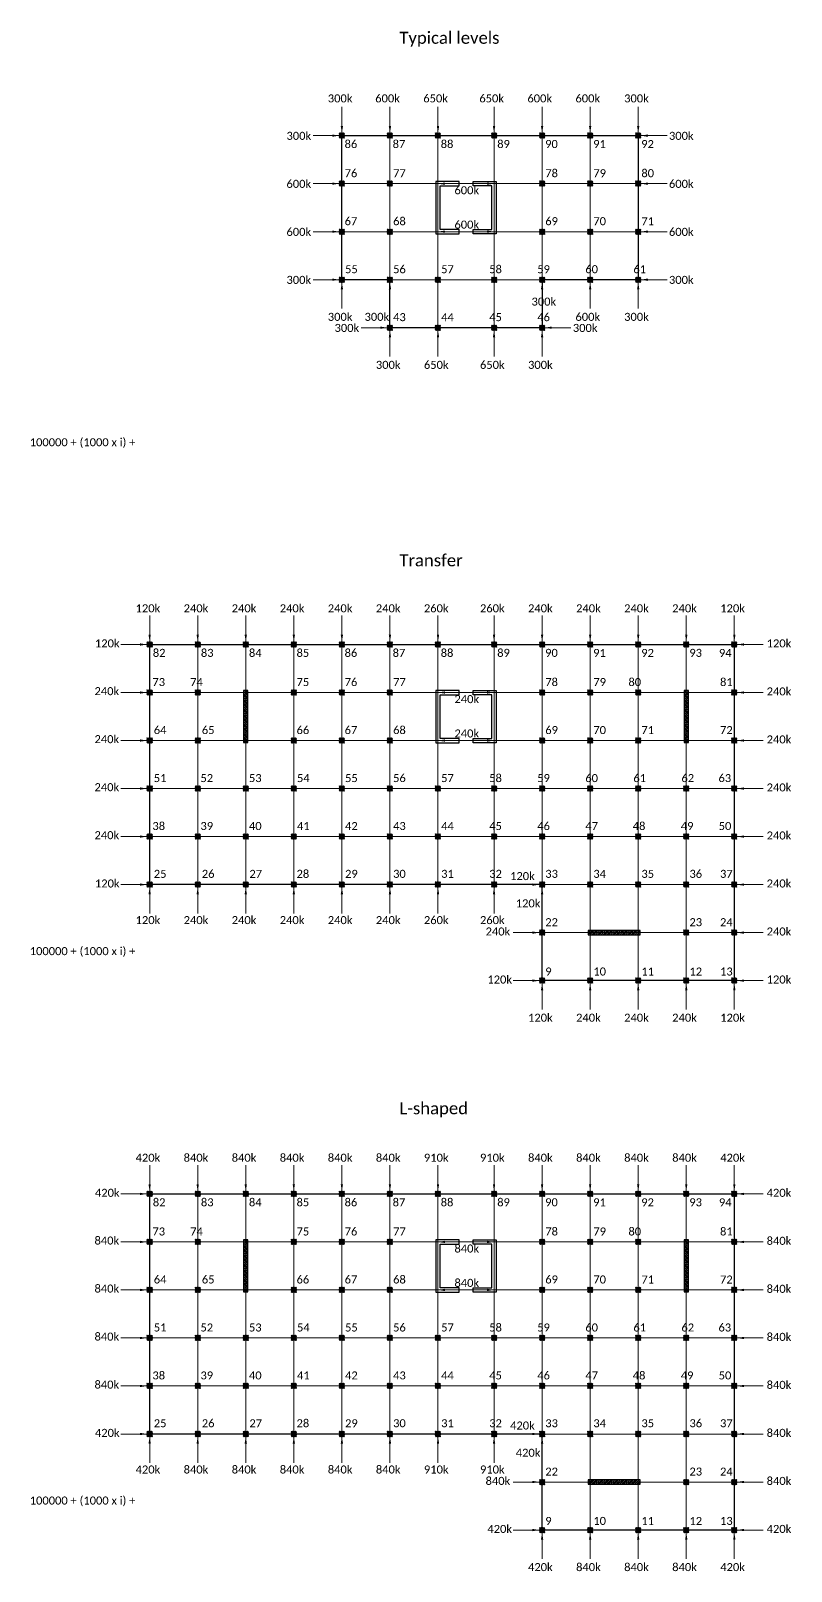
# Model space of a CAD drawing. Header units: inches. Extents: x -30573 to 11520, y -22457 to 4202.
# Drawn here: x -24034 to -19477, y -22457 to -13218 of the extents above; entities that cross this region are included whole.
import ezdxf

# ---------------------------------------------------------------- set-up
doc = ezdxf.new("R2010")
doc.units = ezdxf.units.IN
doc.set_wipeout_variables(frame=1)
for name, color, linetype, lineweight in [('CONCRETO2', 5, 'Continuous', 30), ('CONCRETO3', 4, 'Continuous', 25), ('CONCRETO7', 8, 'Continuous', 9), ('TEXTO', 1, 'Continuous', 13)]:
    doc.layers.add(name, color=color, linetype=linetype, lineweight=lineweight)
doc.styles.add('CopyA1_16', font='calibri.ttf', dxfattribs={"height": 24})
doc.styles.add('CopyA1_16_XL', font='calibri.ttf', dxfattribs={"height": 42})
doc.dimstyles.new('Copy-PONDERA1_16_XL', dxfattribs={"dimscale": 0, "dimtxt": 42, "dimasz": 42, "dimexe": 1.25, "dimexo": 0.625, "dimgap": 12, "dimtad": 1, "dimdec": 1, "dimrnd": 0.5, "dimzin": 1, "dimdsep": 46, "dimlunit": 4, "dimtxsty": 'CopyA1_16_XL', "dimcen": 0.5, "dimse1": 1, "dimse2": 1, "dimclrd": 256, "dimclrt": 256, "dimadec": 1, "dimazin": 0, "dimtfac": 1, "dimtdec": 1, "dimtmove": 0, "dimatfit": 3, "dimfxl": 1, "dimfrac": 2, "dimlwd": 13, "dimarcsym": 0})

# ---------------------------------------------------------------- blocks, each defined once
blk = doc.blocks.new('C32x32')
blk.add_wipeout([(-16, -16), (16, -16), (16, 16), (-16, 16)]).dxf.layer = 'CONCRETO2'
at = {"layer": 'CONCRETO7'}
h = blk.add_hatch(dxfattribs=at)
h.set_pattern_fill('ANSI31', color=256)
h.set_pattern_definition([(45, (8374.7102, -1283.7708), (-2.245064, 2.245064), [])])
h.paths.add_polyline_path([(-16, -16), (16, -16), (16, 16), (-16, 16)])

msp = doc.modelspace()

# ---------------------------------------------------------------- hatches: boundary and pattern name
at = {"layer": 'CONCRETO7'}
h = msp.add_hatch(dxfattribs=at)
h.set_pattern_fill('ANSI31', color=256, scale=2.5, angle=90)
h.set_pattern_definition([(135, (-16408.655, -31512.325), (-5.61266, -5.61266), [])])
h.paths.add_polyline_path([(-22758.623, -17175.003), (-22758.623, -17487.003), (-22732.623, -17487.003), (-22732.623, -17175.003)])
h = msp.add_hatch(dxfattribs=at)
h.set_pattern_fill('ANSI31', color=256, scale=2.5, angle=90)
h.set_pattern_definition([(135, (-13768.655, -31512.325), (-5.61266, -5.61266), [])])
h.paths.add_polyline_path([(-20118.623, -17175.003), (-20118.623, -17487.003), (-20092.623, -17487.003), (-20092.623, -17175.003)])
h = msp.add_hatch(dxfattribs=at)
h.set_pattern_fill('ANSI31', color=256, scale=2.5)
h.set_pattern_definition([(45, (-34718.9444, -24963.971), (-5.61266, 5.61266), [])])
h.paths.add_polyline_path([(-20381.623, -18614.003), (-20693.623, -18614.003), (-20693.623, -18640.003), (-20381.623, -18640.003)])
h = msp.add_hatch(dxfattribs=at)
h.set_pattern_fill('ANSI31', color=256, scale=2.5, angle=90)
h.set_pattern_definition([(135, (-16408.655, -34807.462), (-5.61266, -5.61266), [])])
h.paths.add_polyline_path([(-22758.623, -20470.14), (-22758.623, -20782.14), (-22732.623, -20782.14), (-22732.623, -20470.14)])
h = msp.add_hatch(dxfattribs=at)
h.set_pattern_fill('ANSI31', color=256, scale=2.5, angle=90)
h.set_pattern_definition([(135, (-13768.655, -34807.462), (-5.61266, -5.61266), [])])
h.paths.add_polyline_path([(-20118.623, -20470.14), (-20118.623, -20782.14), (-20092.623, -20782.14), (-20092.623, -20470.14)])
h = msp.add_hatch(dxfattribs=at)
h.set_pattern_fill('ANSI31', color=256, scale=2.5)
h.set_pattern_definition([(45, (-34718.9444, -28259.1076), (-5.61266, 5.61266), [])])
h.paths.add_polyline_path([(-20381.623, -21909.14), (-20693.623, -21909.14), (-20693.623, -21935.14), (-20381.623, -21935.14)])

# ---------------------------------------------------------------- linework, layer by layer
at = {"layer": 'CONCRETO3'}
for points in [[(-20969.623, -14711.026), (-20969.623, -14999.026), (-21881.623, -14999.026), (-21881.623, -14711.026), (-22169.623, -14711.026), (-22169.623, -13847.026), (-20393.623, -13847.026), (-20393.623, -14711.026)], [(-21467.623, -14410.026), (-21580.623, -14410.026), (-21580.623, -14148.026), (-21467.623, -14148.026), (-21467.623, -14122.026), (-21606.623, -14122.026), (-21606.623, -14436.026), (-21467.623, -14436.026)], [(-21383.623, -14410.026), (-21270.623, -14410.026), (-21270.623, -14148.026), (-21383.623, -14148.026), (-21383.623, -14122.026), (-21244.623, -14122.026), (-21244.623, -14436.026), (-21383.623, -14436.026)], [(-20969.623, -18915.003), (-20969.623, -18339.003), (-23321.623, -18339.003), (-23321.623, -16899.003), (-19817.623, -16899.003), (-19817.623, -18915.003)], [(-22758.623, -17175.003), (-22758.623, -17487.003), (-22732.623, -17487.003), (-22732.623, -17175.003)], [(-21467.623, -17462.003), (-21580.623, -17462.003), (-21580.623, -17200.003), (-21467.623, -17200.003), (-21467.623, -17174.003), (-21606.623, -17174.003), (-21606.623, -17488.003), (-21467.623, -17488.003)], [(-21383.623, -17462.003), (-21270.623, -17462.003), (-21270.623, -17200.003), (-21383.623, -17200.003), (-21383.623, -17174.003), (-21244.623, -17174.003), (-21244.623, -17488.003), (-21383.623, -17488.003)], [(-20118.623, -17175.003), (-20118.623, -17487.003), (-20092.623, -17487.003), (-20092.623, -17175.003)], [(-20381.623, -18614.003), (-20693.623, -18614.003), (-20693.623, -18640.003), (-20381.623, -18640.003)], [(-20969.623, -22210.14), (-20969.623, -21634.14), (-23321.623, -21634.14), (-23321.623, -20194.14), (-19817.623, -20194.14), (-19817.623, -22210.14)], [(-22758.623, -20470.14), (-22758.623, -20782.14), (-22732.623, -20782.14), (-22732.623, -20470.14)], [(-21467.623, -20757.14), (-21580.623, -20757.14), (-21580.623, -20495.14), (-21467.623, -20495.14), (-21467.623, -20469.14), (-21606.623, -20469.14), (-21606.623, -20783.14), (-21467.623, -20783.14)], [(-21383.623, -20757.14), (-21270.623, -20757.14), (-21270.623, -20495.14), (-21383.623, -20495.14), (-21383.623, -20469.14), (-21244.623, -20469.14), (-21244.623, -20783.14), (-21383.623, -20783.14)], [(-20118.623, -20470.14), (-20118.623, -20782.14), (-20092.623, -20782.14), (-20092.623, -20470.14)], [(-20381.623, -21909.14), (-20693.623, -21909.14), (-20693.623, -21935.14), (-20381.623, -21935.14)]]:
    msp.add_lwpolyline(points, close=True, dxfattribs=at)
at = {"layer": 'CONCRETO7'}
for points in [[(-22169.623, -14135.026), (-21881.623, -14135.026), (-21881.623, -13847.026), (-22169.623, -13847.026)], [(-21881.623, -14135.026), (-21593.623, -14135.026), (-21593.623, -13847.026), (-21881.623, -13847.026)], [(-21593.623, -14135.026), (-21257.623, -14135.026), (-21257.623, -13847.026), (-21593.623, -13847.026)], [(-21257.623, -14135.026), (-20969.623, -14135.026), (-20969.623, -13847.026), (-21257.623, -13847.026)], [(-20969.623, -14135.026), (-20681.623, -14135.026), (-20681.623, -13847.026), (-20969.623, -13847.026)], [(-20681.623, -14135.026), (-20393.623, -14135.026), (-20393.623, -13847.026), (-20681.623, -13847.026)], [(-22169.623, -14423.026), (-21881.623, -14423.026), (-21881.623, -14135.026), (-22169.623, -14135.026)], [(-21881.623, -14423.026), (-21593.623, -14423.026), (-21593.623, -14135.026), (-21881.623, -14135.026)], [(-21257.623, -14423.026), (-20969.623, -14423.026), (-20969.623, -14135.026), (-21257.623, -14135.026)], [(-20969.623, -14423.026), (-20681.623, -14423.026), (-20681.623, -14135.026), (-20969.623, -14135.026)], [(-20681.623, -14423.026), (-20393.623, -14423.026), (-20393.623, -14135.026), (-20681.623, -14135.026)], [(-22169.623, -14711.026), (-21881.623, -14711.026), (-21881.623, -14423.026), (-22169.623, -14423.026)], [(-21881.623, -14711.026), (-21593.623, -14711.026), (-21593.623, -14423.026), (-21881.623, -14423.026)], [(-21593.623, -14711.026), (-21257.623, -14711.026), (-21257.623, -14423.026), (-21593.623, -14423.026)], [(-21257.623, -14711.026), (-20969.623, -14711.026), (-20969.623, -14423.026), (-21257.623, -14423.026)], [(-20969.623, -14711.026), (-20681.623, -14711.026), (-20681.623, -14423.026), (-20969.623, -14423.026)], [(-20681.623, -14711.026), (-20393.623, -14711.026), (-20393.623, -14423.026), (-20681.623, -14423.026)], [(-21881.623, -14999.026), (-21593.623, -14999.026), (-21593.623, -14711.026), (-21881.623, -14711.026)], [(-21593.623, -14999.026), (-21257.623, -14999.026), (-21257.623, -14711.026), (-21593.623, -14711.026)], [(-21257.623, -14999.026), (-20969.623, -14999.026), (-20969.623, -14711.026), (-21257.623, -14711.026)], [(-23321.623, -17187.003), (-23033.623, -17187.003), (-23033.623, -16899.003), (-23321.623, -16899.003)], [(-23033.623, -17187.003), (-22745.623, -17187.003), (-22745.623, -16899.003), (-23033.623, -16899.003)], [(-22745.623, -17187.003), (-22457.623, -17187.003), (-22457.623, -16899.003), (-22745.623, -16899.003)], [(-22457.623, -17187.003), (-22169.623, -17187.003), (-22169.623, -16899.003), (-22457.623, -16899.003)], [(-22169.623, -17187.003), (-21881.623, -17187.003), (-21881.623, -16899.003), (-22169.623, -16899.003)], [(-21881.623, -17187.003), (-21593.623, -17187.003), (-21593.623, -16899.003), (-21881.623, -16899.003)], [(-21593.623, -17187.003), (-21257.623, -17187.003), (-21257.623, -16899.003), (-21593.623, -16899.003)], [(-21257.623, -17187.003), (-20969.623, -17187.003), (-20969.623, -16899.003), (-21257.623, -16899.003)], [(-20969.623, -17187.003), (-20681.623, -17187.003), (-20681.623, -16899.003), (-20969.623, -16899.003)], [(-20681.623, -17187.003), (-20393.623, -17187.003), (-20393.623, -16899.003), (-20681.623, -16899.003)], [(-20393.623, -17187.003), (-20105.623, -17187.003), (-20105.623, -16899.003), (-20393.623, -16899.003)], [(-20105.623, -17187.003), (-19817.623, -17187.003), (-19817.623, -16899.003), (-20105.623, -16899.003)], [(-23321.623, -17475.003), (-23033.623, -17475.003), (-23033.623, -17187.003), (-23321.623, -17187.003)], [(-23033.623, -17475.003), (-22745.623, -17475.003), (-22745.623, -17187.003), (-23033.623, -17187.003)], [(-22745.623, -17475.003), (-22457.623, -17475.003), (-22457.623, -17187.003), (-22745.623, -17187.003)], [(-22457.623, -17475.003), (-22169.623, -17475.003), (-22169.623, -17187.003), (-22457.623, -17187.003)], [(-22169.623, -17475.003), (-21881.623, -17475.003), (-21881.623, -17187.003), (-22169.623, -17187.003)], [(-21881.623, -17475.003), (-21593.623, -17475.003), (-21593.623, -17187.003), (-21881.623, -17187.003)], [(-21257.623, -17475.003), (-20969.623, -17475.003), (-20969.623, -17187.003), (-21257.623, -17187.003)], [(-20969.623, -17475.003), (-20681.623, -17475.003), (-20681.623, -17187.003), (-20969.623, -17187.003)], [(-20681.623, -17475.003), (-20393.623, -17475.003), (-20393.623, -17187.003), (-20681.623, -17187.003)], [(-20393.623, -17475.003), (-20105.623, -17475.003), (-20105.623, -17187.003), (-20393.623, -17187.003)], [(-20105.623, -17475.003), (-19817.623, -17475.003), (-19817.623, -17187.003), (-20105.623, -17187.003)], [(-23321.623, -17763.003), (-23033.623, -17763.003), (-23033.623, -17475.003), (-23321.623, -17475.003)], [(-23033.623, -17763.003), (-22745.623, -17763.003), (-22745.623, -17475.003), (-23033.623, -17475.003)], [(-22745.623, -17763.003), (-22457.623, -17763.003), (-22457.623, -17475.003), (-22745.623, -17475.003)], [(-22457.623, -17763.003), (-22169.623, -17763.003), (-22169.623, -17475.003), (-22457.623, -17475.003)], [(-22169.623, -17763.003), (-21881.623, -17763.003), (-21881.623, -17475.003), (-22169.623, -17475.003)], [(-21881.623, -17763.003), (-21593.623, -17763.003), (-21593.623, -17475.003), (-21881.623, -17475.003)], [(-21593.623, -17763.003), (-21257.623, -17763.003), (-21257.623, -17475.003), (-21593.623, -17475.003)], [(-21257.623, -17763.003), (-20969.623, -17763.003), (-20969.623, -17475.003), (-21257.623, -17475.003)], [(-20969.623, -17763.003), (-20681.623, -17763.003), (-20681.623, -17475.003), (-20969.623, -17475.003)], [(-20681.623, -17763.003), (-20393.623, -17763.003), (-20393.623, -17475.003), (-20681.623, -17475.003)], [(-20393.623, -17763.003), (-20105.623, -17763.003), (-20105.623, -17475.003), (-20393.623, -17475.003)], [(-20105.623, -17763.003), (-19817.623, -17763.003), (-19817.623, -17475.003), (-20105.623, -17475.003)], [(-23321.623, -18051.003), (-23033.623, -18051.003), (-23033.623, -17763.003), (-23321.623, -17763.003)], [(-23033.623, -18051.003), (-22745.623, -18051.003), (-22745.623, -17763.003), (-23033.623, -17763.003)], [(-22745.623, -18051.003), (-22457.623, -18051.003), (-22457.623, -17763.003), (-22745.623, -17763.003)], [(-22457.623, -18051.003), (-22169.623, -18051.003), (-22169.623, -17763.003), (-22457.623, -17763.003)], [(-22169.623, -18051.003), (-21881.623, -18051.003), (-21881.623, -17763.003), (-22169.623, -17763.003)], [(-21881.623, -18051.003), (-21593.623, -18051.003), (-21593.623, -17763.003), (-21881.623, -17763.003)], [(-21593.623, -18051.003), (-21257.623, -18051.003), (-21257.623, -17763.003), (-21593.623, -17763.003)], [(-21257.623, -18051.003), (-20969.623, -18051.003), (-20969.623, -17763.003), (-21257.623, -17763.003)], [(-20969.623, -18051.003), (-20681.623, -18051.003), (-20681.623, -17763.003), (-20969.623, -17763.003)], [(-20681.623, -18051.003), (-20393.623, -18051.003), (-20393.623, -17763.003), (-20681.623, -17763.003)], [(-20393.623, -18051.003), (-20105.623, -18051.003), (-20105.623, -17763.003), (-20393.623, -17763.003)], [(-20105.623, -18051.003), (-19817.623, -18051.003), (-19817.623, -17763.003), (-20105.623, -17763.003)], [(-23321.623, -18339.003), (-23033.623, -18339.003), (-23033.623, -18051.003), (-23321.623, -18051.003)], [(-23033.623, -18339.003), (-22745.623, -18339.003), (-22745.623, -18051.003), (-23033.623, -18051.003)], [(-22745.623, -18339.003), (-22457.623, -18339.003), (-22457.623, -18051.003), (-22745.623, -18051.003)], [(-22457.623, -18339.003), (-22169.623, -18339.003), (-22169.623, -18051.003), (-22457.623, -18051.003)], [(-22169.623, -18339.003), (-21881.623, -18339.003), (-21881.623, -18051.003), (-22169.623, -18051.003)], [(-21881.623, -18339.003), (-21593.623, -18339.003), (-21593.623, -18051.003), (-21881.623, -18051.003)], [(-21593.623, -18339.003), (-21257.623, -18339.003), (-21257.623, -18051.003), (-21593.623, -18051.003)], [(-21257.623, -18339.003), (-20969.623, -18339.003), (-20969.623, -18051.003), (-21257.623, -18051.003)], [(-20969.623, -18339.003), (-20681.623, -18339.003), (-20681.623, -18051.003), (-20969.623, -18051.003)], [(-20681.623, -18339.003), (-20393.623, -18339.003), (-20393.623, -18051.003), (-20681.623, -18051.003)], [(-20393.623, -18339.003), (-20105.623, -18339.003), (-20105.623, -18051.003), (-20393.623, -18051.003)], [(-20105.623, -18339.003), (-19817.623, -18339.003), (-19817.623, -18051.003), (-20105.623, -18051.003)], [(-20969.623, -18627.003), (-20681.623, -18627.003), (-20681.623, -18339.003), (-20969.623, -18339.003)], [(-20681.623, -18627.003), (-20393.623, -18627.003), (-20393.623, -18339.003), (-20681.623, -18339.003)], [(-20393.623, -18627.003), (-20105.623, -18627.003), (-20105.623, -18339.003), (-20393.623, -18339.003)], [(-20105.623, -18627.003), (-19817.623, -18627.003), (-19817.623, -18339.003), (-20105.623, -18339.003)], [(-20969.623, -18915.003), (-20681.623, -18915.003), (-20681.623, -18627.003), (-20969.623, -18627.003)], [(-20681.623, -18915.003), (-20393.623, -18915.003), (-20393.623, -18627.003), (-20681.623, -18627.003)], [(-20393.623, -18915.003), (-20105.623, -18915.003), (-20105.623, -18627.003), (-20393.623, -18627.003)], [(-20105.623, -18915.003), (-19817.623, -18915.003), (-19817.623, -18627.003), (-20105.623, -18627.003)], [(-23321.623, -20482.14), (-23033.623, -20482.14), (-23033.623, -20194.14), (-23321.623, -20194.14)], [(-23033.623, -20482.14), (-22745.623, -20482.14), (-22745.623, -20194.14), (-23033.623, -20194.14)], [(-22745.623, -20482.14), (-22457.623, -20482.14), (-22457.623, -20194.14), (-22745.623, -20194.14)], [(-22457.623, -20482.14), (-22169.623, -20482.14), (-22169.623, -20194.14), (-22457.623, -20194.14)], [(-22169.623, -20482.14), (-21881.623, -20482.14), (-21881.623, -20194.14), (-22169.623, -20194.14)], [(-21881.623, -20482.14), (-21593.623, -20482.14), (-21593.623, -20194.14), (-21881.623, -20194.14)], [(-21593.623, -20482.14), (-21257.623, -20482.14), (-21257.623, -20194.14), (-21593.623, -20194.14)], [(-21257.623, -20482.14), (-20969.623, -20482.14), (-20969.623, -20194.14), (-21257.623, -20194.14)], [(-20969.623, -20482.14), (-20681.623, -20482.14), (-20681.623, -20194.14), (-20969.623, -20194.14)], [(-20681.623, -20482.14), (-20393.623, -20482.14), (-20393.623, -20194.14), (-20681.623, -20194.14)], [(-20393.623, -20482.14), (-20105.623, -20482.14), (-20105.623, -20194.14), (-20393.623, -20194.14)], [(-20105.623, -20482.14), (-19817.623, -20482.14), (-19817.623, -20194.14), (-20105.623, -20194.14)], [(-23321.623, -20770.14), (-23033.623, -20770.14), (-23033.623, -20482.14), (-23321.623, -20482.14)], [(-23033.623, -20770.14), (-22745.623, -20770.14), (-22745.623, -20482.14), (-23033.623, -20482.14)], [(-22745.623, -20770.14), (-22457.623, -20770.14), (-22457.623, -20482.14), (-22745.623, -20482.14)], [(-22457.623, -20770.14), (-22169.623, -20770.14), (-22169.623, -20482.14), (-22457.623, -20482.14)], [(-22169.623, -20770.14), (-21881.623, -20770.14), (-21881.623, -20482.14), (-22169.623, -20482.14)], [(-21881.623, -20770.14), (-21593.623, -20770.14), (-21593.623, -20482.14), (-21881.623, -20482.14)], [(-21257.623, -20770.14), (-20969.623, -20770.14), (-20969.623, -20482.14), (-21257.623, -20482.14)], [(-20969.623, -20770.14), (-20681.623, -20770.14), (-20681.623, -20482.14), (-20969.623, -20482.14)], [(-20681.623, -20770.14), (-20393.623, -20770.14), (-20393.623, -20482.14), (-20681.623, -20482.14)], [(-20393.623, -20770.14), (-20105.623, -20770.14), (-20105.623, -20482.14), (-20393.623, -20482.14)], [(-20105.623, -20770.14), (-19817.623, -20770.14), (-19817.623, -20482.14), (-20105.623, -20482.14)], [(-23321.623, -21058.14), (-23033.623, -21058.14), (-23033.623, -20770.14), (-23321.623, -20770.14)], [(-23033.623, -21058.14), (-22745.623, -21058.14), (-22745.623, -20770.14), (-23033.623, -20770.14)], [(-22745.623, -21058.14), (-22457.623, -21058.14), (-22457.623, -20770.14), (-22745.623, -20770.14)], [(-22457.623, -21058.14), (-22169.623, -21058.14), (-22169.623, -20770.14), (-22457.623, -20770.14)], [(-22169.623, -21058.14), (-21881.623, -21058.14), (-21881.623, -20770.14), (-22169.623, -20770.14)], [(-21881.623, -21058.14), (-21593.623, -21058.14), (-21593.623, -20770.14), (-21881.623, -20770.14)], [(-21593.623, -21058.14), (-21257.623, -21058.14), (-21257.623, -20770.14), (-21593.623, -20770.14)], [(-21257.623, -21058.14), (-20969.623, -21058.14), (-20969.623, -20770.14), (-21257.623, -20770.14)], [(-20969.623, -21058.14), (-20681.623, -21058.14), (-20681.623, -20770.14), (-20969.623, -20770.14)], [(-20681.623, -21058.14), (-20393.623, -21058.14), (-20393.623, -20770.14), (-20681.623, -20770.14)], [(-20393.623, -21058.14), (-20105.623, -21058.14), (-20105.623, -20770.14), (-20393.623, -20770.14)], [(-20105.623, -21058.14), (-19817.623, -21058.14), (-19817.623, -20770.14), (-20105.623, -20770.14)], [(-23321.623, -21346.14), (-23033.623, -21346.14), (-23033.623, -21058.14), (-23321.623, -21058.14)], [(-23033.623, -21346.14), (-22745.623, -21346.14), (-22745.623, -21058.14), (-23033.623, -21058.14)], [(-22745.623, -21346.14), (-22457.623, -21346.14), (-22457.623, -21058.14), (-22745.623, -21058.14)], [(-22457.623, -21346.14), (-22169.623, -21346.14), (-22169.623, -21058.14), (-22457.623, -21058.14)], [(-22169.623, -21346.14), (-21881.623, -21346.14), (-21881.623, -21058.14), (-22169.623, -21058.14)], [(-21881.623, -21346.14), (-21593.623, -21346.14), (-21593.623, -21058.14), (-21881.623, -21058.14)], [(-21593.623, -21346.14), (-21257.623, -21346.14), (-21257.623, -21058.14), (-21593.623, -21058.14)], [(-21257.623, -21346.14), (-20969.623, -21346.14), (-20969.623, -21058.14), (-21257.623, -21058.14)], [(-20969.623, -21346.14), (-20681.623, -21346.14), (-20681.623, -21058.14), (-20969.623, -21058.14)], [(-20681.623, -21346.14), (-20393.623, -21346.14), (-20393.623, -21058.14), (-20681.623, -21058.14)], [(-20393.623, -21346.14), (-20105.623, -21346.14), (-20105.623, -21058.14), (-20393.623, -21058.14)], [(-20105.623, -21346.14), (-19817.623, -21346.14), (-19817.623, -21058.14), (-20105.623, -21058.14)], [(-23321.623, -21634.14), (-23033.623, -21634.14), (-23033.623, -21346.14), (-23321.623, -21346.14)], [(-23033.623, -21634.14), (-22745.623, -21634.14), (-22745.623, -21346.14), (-23033.623, -21346.14)], [(-22745.623, -21634.14), (-22457.623, -21634.14), (-22457.623, -21346.14), (-22745.623, -21346.14)], [(-22457.623, -21634.14), (-22169.623, -21634.14), (-22169.623, -21346.14), (-22457.623, -21346.14)], [(-22169.623, -21634.14), (-21881.623, -21634.14), (-21881.623, -21346.14), (-22169.623, -21346.14)], [(-21881.623, -21634.14), (-21593.623, -21634.14), (-21593.623, -21346.14), (-21881.623, -21346.14)], [(-21593.623, -21634.14), (-21257.623, -21634.14), (-21257.623, -21346.14), (-21593.623, -21346.14)], [(-21257.623, -21634.14), (-20969.623, -21634.14), (-20969.623, -21346.14), (-21257.623, -21346.14)], [(-20969.623, -21634.14), (-20681.623, -21634.14), (-20681.623, -21346.14), (-20969.623, -21346.14)], [(-20681.623, -21634.14), (-20393.623, -21634.14), (-20393.623, -21346.14), (-20681.623, -21346.14)], [(-20393.623, -21634.14), (-20105.623, -21634.14), (-20105.623, -21346.14), (-20393.623, -21346.14)], [(-20105.623, -21634.14), (-19817.623, -21634.14), (-19817.623, -21346.14), (-20105.623, -21346.14)], [(-20969.623, -21922.14), (-20681.623, -21922.14), (-20681.623, -21634.14), (-20969.623, -21634.14)], [(-20681.623, -21922.14), (-20393.623, -21922.14), (-20393.623, -21634.14), (-20681.623, -21634.14)], [(-20393.623, -21922.14), (-20105.623, -21922.14), (-20105.623, -21634.14), (-20393.623, -21634.14)], [(-20105.623, -21922.14), (-19817.623, -21922.14), (-19817.623, -21634.14), (-20105.623, -21634.14)], [(-20969.623, -22210.14), (-20681.623, -22210.14), (-20681.623, -21922.14), (-20969.623, -21922.14)], [(-20681.623, -22210.14), (-20393.623, -22210.14), (-20393.623, -21922.14), (-20681.623, -21922.14)], [(-20393.623, -22210.14), (-20105.623, -22210.14), (-20105.623, -21922.14), (-20393.623, -21922.14)], [(-20105.623, -22210.14), (-19817.623, -22210.14), (-19817.623, -21922.14), (-20105.623, -21922.14)]]:
    msp.add_lwpolyline(points, close=True, dxfattribs=at)

# ---------------------------------------------------------------- texts
at = {"layer": 'TEXTO', "style": 'CopyA1_16'}
for s, insert, char_height, attachment_point in [('Typical levels', (-21825.509, -13269.261), 72, 4), ('300k', (-22253.893, -13623.885), 48, 4), ('600k', (-21969.738, -13623.885), 48, 4), ('650k', (-21681.738, -13623.885), 48, 4), ('650k', (-21345.738, -13623.885), 48, 4), ('600k', (-21057.738, -13623.885), 48, 4), ('600k', (-20769.738, -13623.885), 48, 4), ('300k', (-20477.893, -13623.885), 48, 4), ('300k', (-22501.626, -13848.476), 48, 4), ('300k', (-20061.619, -13848.476), 48, 6), ('86', (-22153.315, -13897.586), 48, 4), ('87', (-21865.315, -13897.586), 48, 4), ('88', (-21577.315, -13897.586), 48, 4), ('89', (-21238.588, -13897.586), 48, 4), ('90', (-20951.338, -13897.586), 48, 4), ('91', (-20663.338, -13897.586), 48, 4), ('92', (-20375.338, -13897.586), 48, 4), ('600k', (-22501.626, -14136.476), 48, 4), ('76', (-22153.192, -14072.495), 48, 4), ('77', (-21862.588, -14072.495), 48, 4), ('78', (-20950.588, -14072.495), 48, 4), ('79', (-20662.588, -14072.495), 48, 4), ('80', (-20374.738, -14072.495), 48, 4), ('600k', (-20061.619, -14136.476), 48, 6), ('600k', (-21347.178, -14174.845), 48, 6), ('600k', (-22501.626, -14424.476), 48, 4), ('67', (-22153.192, -14360.495), 48, 4), ('68', (-21862.588, -14360.495), 48, 4), ('600k', (-21347.178, -14380.853), 48, 6), ('69', (-20950.588, -14360.495), 48, 4), ('70', (-20662.588, -14360.495), 48, 4), ('71', (-20374.588, -14360.495), 48, 4), ('300k', (-22501.626, -14712.476), 48, 4), ('55', (-22150.588, -14648.495), 48, 4), ('56', (-21862.588, -14648.495), 48, 4), ('57', (-21574.588, -14648.495), 48, 4), ('58', (-21286.588, -14648.495), 48, 4), ('59', (-20998.588, -14648.495), 48, 4), ('60', (-20710.588, -14648.495), 48, 4), ('61', (-20422.588, -14648.495), 48, 4), ('300k', (-20061.619, -14712.476), 48, 6), ('300k', (-21033.171, -14842.614), 48, 4), ('300k', (-22253.893, -14934.168), 48, 4), ('300k', (-22033.905, -14934.168), 48, 4), ('43', (-21862.588, -14935.955), 48, 4), ('44', (-21574.588, -14935.955), 48, 4), ('45', (-21286.588, -14935.955), 48, 4), ('46', (-20998.588, -14935.955), 48, 4), ('600k', (-20769.738, -14934.168), 48, 4), ('300k', (-20477.893, -14934.168), 48, 4), ('300k', (-22213.626, -15000.476), 48, 4), ('300k', (-20637.619, -15000.476), 48, 6), ('300k', (-21965.893, -15222.168), 48, 4), ('650k', (-21677.893, -15222.168), 48, 4), ('650k', (-21341.893, -15222.168), 48, 4), ('300k', (-21053.893, -15222.168), 48, 4), ('100000 + (1000 x i) +', (-24040.307, -15691.267), 48, 4), ('Transfer', (-21825.509, -16394.439), 72, 4), ('120k', (-23405.893, -16682.203), 48, 4), ('240k', (-23117.893, -16682.203), 48, 4), ('240k', (-22829.893, -16682.203), 48, 4), ('240k', (-22541.893, -16682.203), 48, 4), ('240k', (-22253.893, -16682.203), 48, 4), ('240k', (-21965.893, -16682.203), 48, 4), ('260k', (-21677.893, -16682.203), 48, 4), ('260k', (-21341.893, -16682.203), 48, 4), ('240k', (-21053.893, -16682.203), 48, 4), ('240k', (-20765.893, -16682.203), 48, 4), ('240k', (-20477.893, -16682.203), 48, 4), ('240k', (-20189.893, -16682.203), 48, 4), ('120k', (-19901.893, -16682.203), 48, 4), ('120k', (-23649.602, -16892.569), 48, 4), ('120k', (-19623.801, -16892.569), 48, 4), ('82', (-23302.588, -16949.563), 48, 4), ('83', (-23014.588, -16949.563), 48, 4), ('84', (-22726.588, -16949.563), 48, 4), ('85', (-22441.315, -16949.563), 48, 4), ('86', (-22153.315, -16949.563), 48, 4), ('87', (-21865.315, -16949.563), 48, 4), ('88', (-21577.315, -16949.563), 48, 4), ('89', (-21238.588, -16949.563), 48, 4), ('90', (-20951.338, -16949.563), 48, 4), ('91', (-20663.338, -16949.563), 48, 4), ('92', (-20375.338, -16949.563), 48, 4), ('93', (-20087.338, -16949.563), 48, 4), ('94', (-19909.861, -16949.563), 48, 4), ('240k', (-23652.141, -17178.997), 48, 4), ('73', (-23305.192, -17124.472), 48, 4), ('74', (-23078.652, -17124.472), 48, 4), ('75', (-22441.192, -17124.472), 48, 4), ('76', (-22153.192, -17124.472), 48, 4), ('77', (-21862.588, -17124.472), 48, 4), ('78', (-20950.588, -17124.472), 48, 4), ('79', (-20662.588, -17124.472), 48, 4), ('80', (-20452.266, -17124.472), 48, 4), ('81', (-19903.301, -17124.472), 48, 4), ('240k', (-19623.801, -17180.569), 48, 4), ('240k', (-21347.178, -17226.821), 48, 6), ('240k', (-23652.141, -17466.997), 48, 4), ('64', (-23296.883, -17412.472), 48, 4), ('65', (-23008.883, -17412.472), 48, 4), ('66', (-22441.192, -17412.472), 48, 4), ('67', (-22153.192, -17412.472), 48, 4), ('68', (-21862.588, -17412.472), 48, 4), ('240k', (-21347.178, -17432.829), 48, 6), ('69', (-20950.588, -17412.472), 48, 4), ('70', (-20662.588, -17412.472), 48, 4), ('71', (-20374.588, -17412.472), 48, 4), ('72', (-19903.301, -17412.472), 48, 4), ('240k', (-19623.801, -17468.569), 48, 4), ('240k', (-23652.141, -17754.997), 48, 4), ('51', (-23296.883, -17700.472), 48, 4), ('52', (-23017.192, -17700.472), 48, 4), ('53', (-22726.588, -17700.472), 48, 4), ('54', (-22438.588, -17700.472), 48, 4), ('55', (-22150.588, -17700.472), 48, 4), ('56', (-21862.588, -17700.472), 48, 4), ('57', (-21574.588, -17700.472), 48, 4), ('58', (-21286.588, -17700.472), 48, 4), ('59', (-20998.588, -17700.472), 48, 4), ('60', (-20710.588, -17700.472), 48, 4), ('61', (-20422.588, -17700.472), 48, 4), ('62', (-20134.588, -17700.472), 48, 4), ('63', (-19912.546, -17700.472), 48, 4), ('240k', (-19623.801, -17756.569), 48, 4), ('240k', (-23652.141, -18042.997), 48, 4), ('38', (-23305.192, -17987.932), 48, 4), ('39', (-23017.192, -17987.932), 48, 4), ('40', (-22726.588, -17987.932), 48, 4), ('41', (-22438.588, -17987.932), 48, 4), ('42', (-22150.588, -17987.932), 48, 4), ('43', (-21862.588, -17987.932), 48, 4), ('44', (-21574.588, -17987.932), 48, 4), ('45', (-21286.588, -17987.932), 48, 4), ('46', (-20998.588, -17987.932), 48, 4), ('47', (-20710.588, -17987.932), 48, 4), ('48', (-20426.454, -17987.932), 48, 4), ('49', (-20138.454, -17987.932), 48, 4), ('50', (-19911.362, -17987.932), 48, 4), ('240k', (-19623.801, -18044.569), 48, 4), ('25', (-23296.883, -18274.764), 48, 4), ('26', (-23008.883, -18274.764), 48, 4), ('27', (-22723.911, -18274.764), 48, 4), ('28', (-22441.192, -18274.764), 48, 4), ('29', (-22150.588, -18274.764), 48, 4), ('30', (-21862.588, -18274.764), 48, 4), ('31', (-21574.588, -18274.764), 48, 4), ('32', (-21286.588, -18274.764), 48, 4), ('120k', (-21161.401, -18288.303), 48, 4), ('33', (-20950.588, -18274.764), 48, 4), ('34', (-20662.588, -18274.764), 48, 4), ('35', (-20374.588, -18274.764), 48, 4), ('36', (-20086.588, -18274.764), 48, 4), ('37', (-19903.301, -18274.764), 48, 4), ('120k', (-23649.602, -18332.569), 48, 4), ('240k', (-19623.801, -18332.569), 48, 4), ('120k', (-21127.456, -18451.765), 48, 4), ('120k', (-23405.893, -18552.225), 48, 4), ('240k', (-23117.893, -18552.225), 48, 4), ('240k', (-22829.893, -18552.225), 48, 4), ('240k', (-22541.893, -18552.225), 48, 4), ('240k', (-22253.893, -18552.225), 48, 4), ('240k', (-21965.893, -18552.225), 48, 4), ('260k', (-21677.893, -18552.225), 48, 4), ('260k', (-21341.893, -18552.225), 48, 4), ('22', (-20950.588, -18564.615), 48, 4), ('23', (-20086.588, -18564.615), 48, 4), ('24', (-19903.301, -18564.615), 48, 4), ('240k', (-21308.418, -18620.569), 48, 4), ('240k', (-19623.801, -18620.569), 48, 4), ('100000 + (1000 x i) +', (-24040.307, -18743.244), 48, 4), ('9', (-20950.588, -18860.505), 48, 4), ('10', (-20662.588, -18860.505), 48, 4), ('11', (-20374.588, -18860.505), 48, 4), ('12', (-20086.588, -18860.505), 48, 4), ('13', (-19903.301, -18860.505), 48, 4), ('120k', (-21297.602, -18908.569), 48, 4), ('120k', (-19623.801, -18908.569), 48, 4), ('120k', (-21053.893, -19137.553), 48, 4), ('240k', (-20765.893, -19137.553), 48, 4), ('240k', (-20477.893, -19137.553), 48, 4), ('240k', (-20189.893, -19137.553), 48, 4), ('120k', (-19901.893, -19137.553), 48, 4), ('L-shaped', (-21825.509, -19689.576), 72, 4), ('420k', (-23405.893, -19977.339), 48, 4), ('840k', (-23117.893, -19977.339), 48, 4), ('840k', (-22829.893, -19977.339), 48, 4), ('840k', (-22541.893, -19977.339), 48, 4), ('840k', (-22253.893, -19977.339), 48, 4), ('840k', (-21965.893, -19977.339), 48, 4), ('910k', (-21677.893, -19977.339), 48, 4), ('910k', (-21341.893, -19977.339), 48, 4), ('840k', (-21053.893, -19977.339), 48, 4), ('840k', (-20765.893, -19977.339), 48, 4), ('840k', (-20477.893, -19977.339), 48, 4), ('840k', (-20189.893, -19977.339), 48, 4), ('420k', (-19901.893, -19977.339), 48, 4), ('420k', (-23649.602, -20187.706), 48, 4), ('82', (-23302.588, -20244.7), 48, 4), ('83', (-23014.588, -20244.7), 48, 4), ('84', (-22726.588, -20244.7), 48, 4), ('85', (-22441.315, -20244.7), 48, 4), ('86', (-22153.315, -20244.7), 48, 4), ('87', (-21865.315, -20244.7), 48, 4), ('88', (-21577.315, -20244.7), 48, 4), ('89', (-21238.588, -20244.7), 48, 4), ('90', (-20951.338, -20244.7), 48, 4), ('91', (-20663.338, -20244.7), 48, 4), ('92', (-20375.338, -20244.7), 48, 4), ('93', (-20087.338, -20244.7), 48, 4), ('94', (-19909.861, -20244.7), 48, 4), ('420k', (-19623.801, -20187.706), 48, 4), ('73', (-23305.192, -20419.609), 48, 4), ('74', (-23078.652, -20419.609), 48, 4), ('75', (-22441.192, -20419.609), 48, 4), ('76', (-22153.192, -20419.609), 48, 4), ('77', (-21862.588, -20419.609), 48, 4), ('78', (-20950.588, -20419.609), 48, 4), ('79', (-20662.588, -20419.609), 48, 4), ('80', (-20452.266, -20419.609), 48, 4), ('81', (-19903.301, -20419.609), 48, 4), ('840k', (-23652.141, -20474.133), 48, 4), ('840k', (-21347.178, -20521.958), 48, 6), ('840k', (-19623.801, -20475.706), 48, 4), ('64', (-23296.883, -20707.609), 48, 4), ('65', (-23008.883, -20707.609), 48, 4), ('66', (-22441.192, -20707.609), 48, 4), ('67', (-22153.192, -20707.609), 48, 4), ('68', (-21862.588, -20707.609), 48, 4), ('69', (-20950.588, -20707.609), 48, 4), ('70', (-20662.588, -20707.609), 48, 4), ('71', (-20374.588, -20707.609), 48, 4), ('72', (-19903.301, -20707.609), 48, 4), ('840k', (-23652.141, -20762.133), 48, 4), ('840k', (-21347.178, -20727.966), 48, 6), ('840k', (-19623.801, -20763.706), 48, 4), ('51', (-23296.883, -20995.609), 48, 4), ('52', (-23017.192, -20995.609), 48, 4), ('53', (-22726.588, -20995.609), 48, 4), ('54', (-22438.588, -20995.609), 48, 4), ('55', (-22150.588, -20995.609), 48, 4), ('56', (-21862.588, -20995.609), 48, 4), ('57', (-21574.588, -20995.609), 48, 4), ('58', (-21286.588, -20995.609), 48, 4), ('59', (-20998.588, -20995.609), 48, 4), ('60', (-20710.588, -20995.609), 48, 4), ('61', (-20422.588, -20995.609), 48, 4), ('62', (-20134.588, -20995.609), 48, 4), ('63', (-19912.546, -20995.609), 48, 4), ('840k', (-23652.141, -21050.133), 48, 4), ('840k', (-19623.801, -21051.706), 48, 4), ('840k', (-23652.141, -21338.133), 48, 4), ('38', (-23305.192, -21283.069), 48, 4), ('39', (-23017.192, -21283.069), 48, 4), ('40', (-22726.588, -21283.069), 48, 4), ('41', (-22438.588, -21283.069), 48, 4), ('42', (-22150.588, -21283.069), 48, 4), ('43', (-21862.588, -21283.069), 48, 4), ('44', (-21574.588, -21283.069), 48, 4), ('45', (-21286.588, -21283.069), 48, 4), ('46', (-20998.588, -21283.069), 48, 4), ('47', (-20710.588, -21283.069), 48, 4), ('48', (-20426.454, -21283.069), 48, 4), ('49', (-20138.454, -21283.069), 48, 4), ('50', (-19911.362, -21283.069), 48, 4), ('840k', (-19623.801, -21339.706), 48, 4), ('420k', (-23649.602, -21627.706), 48, 4), ('25', (-23296.883, -21569.901), 48, 4), ('26', (-23008.883, -21569.901), 48, 4), ('27', (-22723.911, -21569.901), 48, 4), ('28', (-22441.192, -21569.901), 48, 4), ('29', (-22150.588, -21569.901), 48, 4), ('30', (-21862.588, -21569.901), 48, 4), ('31', (-21574.588, -21569.901), 48, 4), ('32', (-21286.588, -21569.901), 48, 4), ('420k', (-21161.401, -21583.44), 48, 4), ('33', (-20950.588, -21569.901), 48, 4), ('34', (-20662.588, -21569.901), 48, 4), ('35', (-20374.588, -21569.901), 48, 4), ('36', (-20086.588, -21569.901), 48, 4), ('37', (-19903.301, -21569.901), 48, 4), ('840k', (-19623.801, -21627.706), 48, 4), ('420k', (-21127.456, -21746.902), 48, 4), ('420k', (-23405.893, -21847.361), 48, 4), ('840k', (-23117.893, -21847.361), 48, 4), ('840k', (-22829.893, -21847.361), 48, 4), ('840k', (-22541.893, -21847.361), 48, 4), ('840k', (-22253.893, -21847.361), 48, 4), ('840k', (-21965.893, -21847.361), 48, 4), ('910k', (-21677.893, -21847.361), 48, 4), ('910k', (-21341.893, -21847.361), 48, 4), ('840k', (-21308.418, -21915.706), 48, 4), ('22', (-20950.588, -21859.752), 48, 4), ('23', (-20086.588, -21859.752), 48, 4), ('24', (-19903.301, -21859.752), 48, 4), ('840k', (-19623.801, -21915.706), 48, 4), ('100000 + (1000 x i) +', (-24040.307, -22038.38), 48, 4), ('9', (-20950.588, -22155.642), 48, 4), ('10', (-20662.588, -22155.642), 48, 4), ('11', (-20374.588, -22155.642), 48, 4), ('12', (-20086.588, -22155.642), 48, 4), ('13', (-19903.301, -22155.642), 48, 4), ('420k', (-21297.602, -22203.706), 48, 4), ('420k', (-19623.801, -22203.706), 48, 4), ('420k', (-21053.893, -22432.69), 48, 4), ('840k', (-20765.893, -22432.69), 48, 4), ('840k', (-20477.893, -22432.69), 48, 4), ('840k', (-20189.893, -22432.69), 48, 4), ('420k', (-19901.893, -22432.69), 48, 4)]:
    msp.add_mtext(s, dxfattribs=dict(at, insert=insert, char_height=char_height, attachment_point=attachment_point))
at = {"layer": 'TEXTO', "insert": (-20061.619, -14424.476), "char_height": 48, "width": 141.31767, "attachment_point": 6, "style": 'CopyA1_16'}
msp.add_mtext('600k', dxfattribs=at)

# ---------------------------------------------------------------- leaders
at = {"layer": 'TEXTO'}
for points in [[(-22169.623, -13831.026), (-22169.623, -13673.944)], [(-21881.623, -13831.026), (-21881.623, -13673.944)], [(-21593.623, -13831.026), (-21593.623, -13673.944)], [(-21257.623, -13831.026), (-21257.623, -13673.944)], [(-20969.623, -13831.026), (-20969.623, -13673.944)], [(-20681.623, -13831.026), (-20681.623, -13673.944)], [(-20393.623, -13831.026), (-20393.623, -13673.944)], [(-22185.623, -13847.026), (-22342.705, -13847.026)], [(-20377.623, -13847.026), (-20220.54, -13847.026)], [(-22185.623, -14135.026), (-22342.705, -14135.026)], [(-21593.623, -14135.026), (-21436.54, -14135.026)], [(-21257.623, -14135.026), (-21414.705, -14135.026)], [(-20377.623, -14135.026), (-20220.54, -14135.026)], [(-22185.623, -14423.026), (-22342.705, -14423.026)], [(-21593.623, -14423.026), (-21436.54, -14423.026)], [(-21257.623, -14423.026), (-21414.705, -14423.026)], [(-20377.623, -14423.026), (-20220.54, -14423.026)], [(-22185.623, -14711.026), (-22342.705, -14711.026)], [(-22169.623, -14727.026), (-22169.623, -14884.109)], [(-21881.623, -14727.026), (-21881.623, -14884.109)], [(-20969.623, -14727.026), (-20969.623, -14884.109)], [(-20681.623, -14727.026), (-20681.623, -14884.109)], [(-20393.623, -14727.026), (-20393.623, -14884.109)], [(-20377.623, -14711.026), (-20220.54, -14711.026)], [(-21897.623, -14999.026), (-22054.705, -14999.026)], [(-21881.623, -15015.026), (-21881.623, -15172.109)], [(-21593.623, -15015.026), (-21593.623, -15172.109)], [(-21257.623, -15015.026), (-21257.623, -15172.109)], [(-20969.623, -15015.026), (-20969.623, -15172.109)], [(-20953.623, -14999.026), (-20796.54, -14999.026)], [(-23321.623, -16883.003), (-23321.623, -16725.921)], [(-23033.623, -16883.003), (-23033.623, -16725.921)], [(-22745.623, -16883.003), (-22745.623, -16725.921)], [(-22457.623, -16883.003), (-22457.623, -16725.921)], [(-22169.623, -16883.003), (-22169.623, -16725.921)], [(-21881.623, -16883.003), (-21881.623, -16725.921)], [(-21593.623, -16883.003), (-21593.623, -16725.921)], [(-21257.623, -16883.003), (-21257.623, -16725.921)], [(-20969.623, -16883.003), (-20969.623, -16725.921)], [(-20681.623, -16883.003), (-20681.623, -16725.921)], [(-20393.623, -16883.003), (-20393.623, -16725.921)], [(-20105.623, -16883.003), (-20105.623, -16725.921)], [(-19817.623, -16883.003), (-19817.623, -16725.921)], [(-23337.623, -16899.003), (-23494.705, -16899.003)], [(-19801.623, -16899.003), (-19644.54, -16899.003)], [(-23337.623, -17187.003), (-23494.705, -17187.003)], [(-21593.623, -17187.003), (-21436.54, -17187.003)], [(-21257.623, -17187.003), (-21414.705, -17187.003)], [(-19801.623, -17187.003), (-19644.54, -17187.003)], [(-23337.623, -17475.003), (-23494.705, -17475.003)], [(-21593.623, -17475.003), (-21436.54, -17475.003)], [(-21257.623, -17475.003), (-21414.705, -17475.003)], [(-19801.623, -17475.003), (-19644.54, -17475.003)], [(-23337.623, -17763.003), (-23494.705, -17763.003)], [(-19801.623, -17763.003), (-19644.54, -17763.003)], [(-23337.623, -18051.003), (-23494.705, -18051.003)], [(-19801.623, -18051.003), (-19644.54, -18051.003)], [(-23337.623, -18339.003), (-23494.705, -18339.003)], [(-23321.623, -18355.003), (-23321.623, -18512.086)], [(-23033.623, -18355.003), (-23033.623, -18512.086)], [(-22745.623, -18355.003), (-22745.623, -18512.086)], [(-22457.623, -18355.003), (-22457.623, -18512.086)], [(-22169.623, -18355.003), (-22169.623, -18512.086)], [(-21881.623, -18355.003), (-21881.623, -18512.086)], [(-21593.623, -18355.003), (-21593.623, -18512.086)], [(-21257.623, -18355.003), (-21257.623, -18512.086)], [(-20985.623, -18339.003), (-21142.705, -18339.003)], [(-20969.623, -18355.003), (-20969.623, -18512.086)], [(-19801.623, -18339.003), (-19644.54, -18339.003)], [(-20985.623, -18627.003), (-21142.705, -18627.003)], [(-19801.623, -18627.003), (-19644.54, -18627.003)], [(-20985.623, -18915.003), (-21142.705, -18915.003)], [(-20969.623, -18931.003), (-20969.623, -19088.086)], [(-20681.623, -18931.003), (-20681.623, -19088.086)], [(-20393.623, -18931.003), (-20393.623, -19088.086)], [(-20105.623, -18931.003), (-20105.623, -19088.086)], [(-19817.623, -18931.003), (-19817.623, -19088.086)], [(-19801.623, -18915.003), (-19644.54, -18915.003)], [(-23321.623, -20178.14), (-23321.623, -20021.058)], [(-23033.623, -20178.14), (-23033.623, -20021.058)], [(-22745.623, -20178.14), (-22745.623, -20021.058)], [(-22457.623, -20178.14), (-22457.623, -20021.058)], [(-22169.623, -20178.14), (-22169.623, -20021.058)], [(-21881.623, -20178.14), (-21881.623, -20021.058)], [(-21593.623, -20178.14), (-21593.623, -20021.058)], [(-21257.623, -20178.14), (-21257.623, -20021.058)], [(-20969.623, -20178.14), (-20969.623, -20021.058)], [(-20681.623, -20178.14), (-20681.623, -20021.058)], [(-20393.623, -20178.14), (-20393.623, -20021.058)], [(-20105.623, -20178.14), (-20105.623, -20021.058)], [(-19817.623, -20178.14), (-19817.623, -20021.058)], [(-23337.623, -20194.14), (-23494.705, -20194.14)], [(-19801.623, -20194.14), (-19644.54, -20194.14)], [(-23337.623, -20482.14), (-23494.705, -20482.14)], [(-21593.623, -20482.14), (-21436.54, -20482.14)], [(-21257.623, -20482.14), (-21414.705, -20482.14)], [(-19801.623, -20482.14), (-19644.54, -20482.14)], [(-23337.623, -20770.14), (-23494.705, -20770.14)], [(-21593.623, -20770.14), (-21436.54, -20770.14)], [(-21257.623, -20770.14), (-21414.705, -20770.14)], [(-19801.623, -20770.14), (-19644.54, -20770.14)], [(-23337.623, -21058.14), (-23494.705, -21058.14)], [(-19801.623, -21058.14), (-19644.54, -21058.14)], [(-23337.623, -21346.14), (-23494.705, -21346.14)], [(-19801.623, -21346.14), (-19644.54, -21346.14)], [(-23337.623, -21634.14), (-23494.705, -21634.14)], [(-23321.623, -21650.14), (-23321.623, -21807.222)], [(-23033.623, -21650.14), (-23033.623, -21807.222)], [(-22745.623, -21650.14), (-22745.623, -21807.222)], [(-22457.623, -21650.14), (-22457.623, -21807.222)], [(-22169.623, -21650.14), (-22169.623, -21807.222)], [(-21881.623, -21650.14), (-21881.623, -21807.222)], [(-21593.623, -21650.14), (-21593.623, -21807.222)], [(-21257.623, -21650.14), (-21257.623, -21807.222)], [(-20985.623, -21634.14), (-21142.705, -21634.14)], [(-20969.623, -21650.14), (-20969.623, -21807.222)], [(-19801.623, -21634.14), (-19644.54, -21634.14)], [(-20985.623, -21922.14), (-21142.705, -21922.14)], [(-19801.623, -21922.14), (-19644.54, -21922.14)], [(-20985.623, -22210.14), (-21142.705, -22210.14)], [(-20969.623, -22226.14), (-20969.623, -22383.222)], [(-20681.623, -22226.14), (-20681.623, -22383.222)], [(-20393.623, -22226.14), (-20393.623, -22383.222)], [(-20105.623, -22226.14), (-20105.623, -22383.222)], [(-19817.623, -22226.14), (-19817.623, -22383.222)], [(-19801.623, -22210.14), (-19644.54, -22210.14)]]:
    msp.add_leader(points, dimstyle='Copy-PONDERA1_16_XL', override={"dimscale": 1}, dxfattribs=at)

# ---------------------------------------------------------------- next in the draw order: block references
for p in [(-22169.623, -13847.026), (-21881.623, -13847.026), (-21593.623, -13847.026), (-21257.623, -13847.026), (-20969.623, -13847.026), (-20681.623, -13847.026), (-20393.623, -13847.026), (-22169.623, -14135.026), (-21881.623, -14135.026), (-20969.623, -14135.026), (-20681.623, -14135.026), (-20393.623, -14135.026), (-22169.623, -14423.026), (-21881.623, -14423.026), (-20969.623, -14423.026), (-20681.623, -14423.026), (-20393.623, -14423.026), (-22169.623, -14711.026), (-21881.623, -14711.026), (-21593.623, -14711.026), (-21257.623, -14711.026), (-20969.623, -14711.026), (-20681.623, -14711.026), (-20393.623, -14711.026), (-21881.623, -14999.026), (-21593.623, -14999.026), (-21257.623, -14999.026), (-20969.623, -14999.026), (-23321.623, -16899.003), (-23033.623, -16899.003), (-22745.623, -16899.003), (-22457.623, -16899.003), (-22169.623, -16899.003), (-21881.623, -16899.003), (-21593.623, -16899.003), (-21257.623, -16899.003), (-20969.623, -16899.003), (-20681.623, -16899.003), (-20393.623, -16899.003), (-20105.623, -16899.003), (-19817.623, -16899.003), (-23321.623, -17187.003), (-23033.623, -17187.003), (-22457.623, -17187.003), (-22169.623, -17187.003), (-21881.623, -17187.003), (-20969.623, -17187.003), (-20681.623, -17187.003), (-20393.623, -17187.003), (-19817.623, -17187.003), (-23321.623, -17475.003), (-23033.623, -17475.003), (-22457.623, -17475.003), (-22169.623, -17475.003), (-21881.623, -17475.003), (-20969.623, -17475.003), (-20681.623, -17475.003), (-20393.623, -17475.003), (-19817.623, -17475.003), (-23321.623, -17763.003), (-23033.623, -17763.003), (-22745.623, -17763.003), (-22457.623, -17763.003), (-22169.623, -17763.003), (-21881.623, -17763.003), (-21593.623, -17763.003), (-21257.623, -17763.003), (-20969.623, -17763.003), (-20681.623, -17763.003), (-20393.623, -17763.003), (-20105.623, -17763.003), (-19817.623, -17763.003), (-23321.623, -18051.003), (-23033.623, -18051.003), (-22745.623, -18051.003), (-22457.623, -18051.003), (-22169.623, -18051.003), (-21881.623, -18051.003), (-21593.623, -18051.003), (-21257.623, -18051.003), (-20969.623, -18051.003), (-20681.623, -18051.003), (-20393.623, -18051.003), (-20105.623, -18051.003), (-19817.623, -18051.003), (-23321.623, -18339.003), (-23033.623, -18339.003), (-22745.623, -18339.003), (-22457.623, -18339.003), (-22169.623, -18339.003), (-21881.623, -18339.003), (-21593.623, -18339.003), (-21257.623, -18339.003), (-20969.623, -18339.003), (-20681.623, -18339.003), (-20393.623, -18339.003), (-20105.623, -18339.003), (-19817.623, -18339.003), (-20969.623, -18627.003), (-20105.623, -18627.003), (-19817.623, -18627.003), (-20969.623, -18915.003), (-20681.623, -18915.003), (-20393.623, -18915.003), (-20105.623, -18915.003), (-19817.623, -18915.003), (-23321.623, -20194.14), (-23033.623, -20194.14), (-22745.623, -20194.14), (-22457.623, -20194.14), (-22169.623, -20194.14), (-21881.623, -20194.14), (-21593.623, -20194.14), (-21257.623, -20194.14), (-20969.623, -20194.14), (-20681.623, -20194.14), (-20393.623, -20194.14), (-20105.623, -20194.14), (-19817.623, -20194.14), (-23321.623, -20482.14), (-23033.623, -20482.14), (-22457.623, -20482.14), (-22169.623, -20482.14), (-21881.623, -20482.14), (-20969.623, -20482.14), (-20681.623, -20482.14), (-20393.623, -20482.14), (-19817.623, -20482.14), (-23321.623, -20770.14), (-23033.623, -20770.14), (-22457.623, -20770.14), (-22169.623, -20770.14), (-21881.623, -20770.14), (-20969.623, -20770.14), (-20681.623, -20770.14), (-20393.623, -20770.14), (-19817.623, -20770.14), (-23321.623, -21058.14), (-23033.623, -21058.14), (-22745.623, -21058.14), (-22457.623, -21058.14), (-22169.623, -21058.14), (-21881.623, -21058.14), (-21593.623, -21058.14), (-21257.623, -21058.14), (-20969.623, -21058.14), (-20681.623, -21058.14), (-20393.623, -21058.14), (-20105.623, -21058.14), (-19817.623, -21058.14), (-23321.623, -21346.14), (-23033.623, -21346.14), (-22745.623, -21346.14), (-22457.623, -21346.14), (-22169.623, -21346.14), (-21881.623, -21346.14), (-21593.623, -21346.14), (-21257.623, -21346.14), (-20969.623, -21346.14), (-20681.623, -21346.14), (-20393.623, -21346.14), (-20105.623, -21346.14), (-19817.623, -21346.14), (-23321.623, -21634.14), (-23033.623, -21634.14), (-22745.623, -21634.14), (-22457.623, -21634.14), (-22169.623, -21634.14), (-21881.623, -21634.14), (-21593.623, -21634.14), (-21257.623, -21634.14), (-20969.623, -21634.14), (-20681.623, -21634.14), (-20393.623, -21634.14), (-20105.623, -21634.14), (-19817.623, -21634.14), (-20969.623, -21922.14), (-20105.623, -21922.14), (-19817.623, -21922.14), (-20969.623, -22210.14), (-20681.623, -22210.14), (-20393.623, -22210.14), (-20105.623, -22210.14), (-19817.623, -22210.14)]:
    msp.add_blockref('C32x32', p, dxfattribs=at)

doc.saveas('drawing.dxf')
